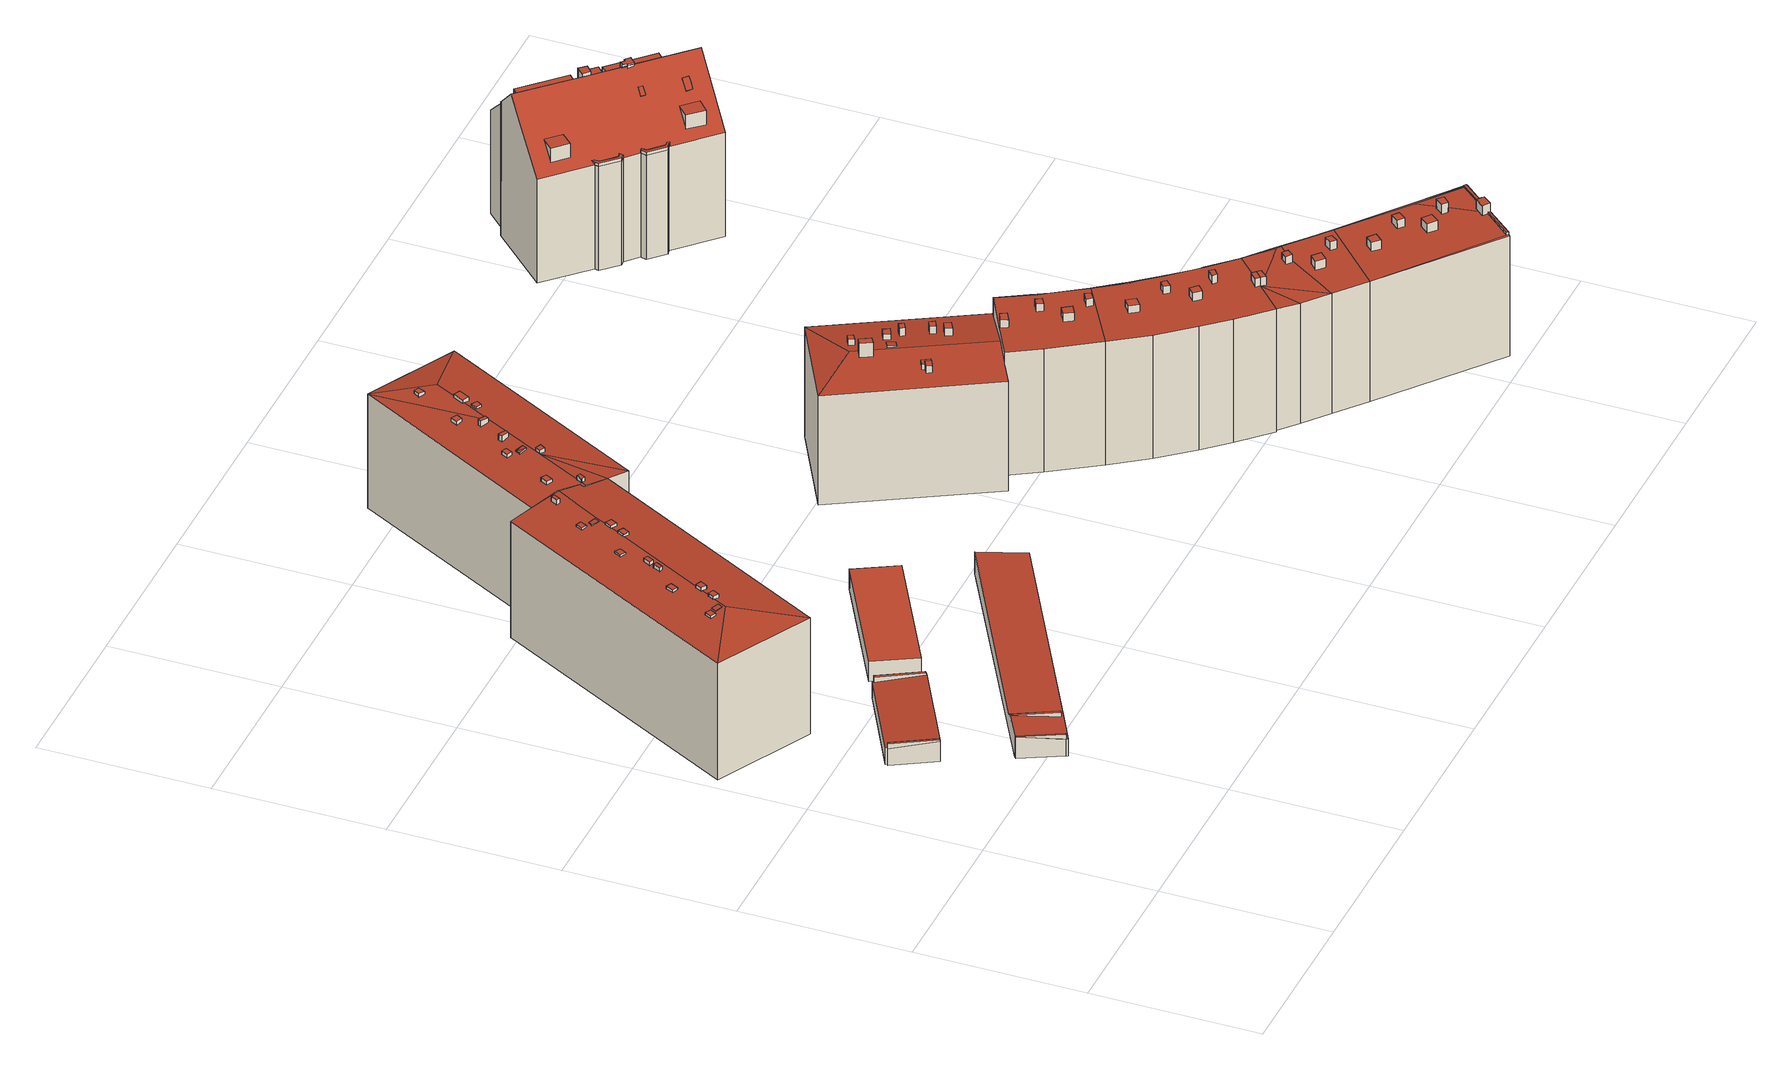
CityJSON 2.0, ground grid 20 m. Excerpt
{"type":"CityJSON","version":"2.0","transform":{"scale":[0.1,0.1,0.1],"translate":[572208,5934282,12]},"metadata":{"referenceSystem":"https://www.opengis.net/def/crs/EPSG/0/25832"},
"CityObjects":{
"building1":{"type":"Building","attributes":{"Grundfläche 2D":"72.836221","Grundhöhe NN":"15.197"},"children":["building1-1","building1-2"],"geometry":[{"type":"Solid","lod":"3","boundaries":[[[[0,1,2,3,4,5,6,7,8,9,10,11]],[[12,13,10,9]],[[13,14,11,10]],[[14,15,0,11]],[[15,16,1,0]],[[16,17,2,1]],[[17,18,3,2]],[[18,19,4,3]],[[19,20,5,4]],[[20,21,6,5]],[[21,22,7,6]],[[22,23,8,7]],[[23,12,9,8]],[[16,15,14,13,12,23,22,21,20,19,18,17]]]],"semantics":{"surfaces":[{"type":"RoofSurface"},{"type":"WallSurface"},{"type":"GroundSurface"}],"values":[[0,1,1,1,1,1,1,1,1,1,1,1,1,2]]}}]},
"building1-1":{"type":"BuildingInstallation","parents":["building1"],"geometry":[{"type":"MultiSurface","lod":"3","boundaries":[[[24,25,26,27,28]],[[29,26,25,24,10,11]],[[27,26,29,8]],[[28,27,8,9]],[[24,28,9,10]]],"semantics":{"surfaces":[{"type":"RoofSurface"},{"type":"WallSurface"}],"values":[0,1,1,1,1]}}]},
"building1-2":{"type":"BuildingInstallation","parents":["building1"],"geometry":[{"type":"MultiSurface","lod":"3","boundaries":[[[30,31,32,33,34]],[[3,4,32,31]],[[4,5,35,33,32]],[[34,33,35,36]],[[3,31,30,34,36,2]]],"semantics":{"surfaces":[{"type":"RoofSurface"},{"type":"WallSurface"}],"values":[0,1,1,1,1]}}]},
"building2":{"type":"Building","attributes":{"Grundfläche 2D":"198.222560","Grundhöhe NN":"15.172"},"children":["building2-1","building2-2"],"geometry":[{"type":"Solid","lod":"3","boundaries":[[[[37,38,39,40,41,42,43,44,45,46]],[[40,39,38,47,48]],[[41,40,48,49]],[[44,43,42,41,49,50]],[[45,44,50,51]],[[46,45,51,52]],[[38,37,53,47]],[[37,46,52,53]],[[51,50,49,48,47,53,52]]]],"semantics":{"surfaces":[{"type":"RoofSurface"},{"type":"WallSurface"},{"type":"GroundSurface"}],"values":[[0,1,1,1,1,1,1,1,2]]}}]},
"building2-1":{"type":"BuildingInstallation","parents":["building2"],"geometry":[{"type":"MultiSurface","lod":"3","boundaries":[[[54,42,43,55]],[[56,55,43]],[[54,55,56,57]],[[57,42,54]]],"semantics":{"surfaces":[{"type":"RoofSurface"},{"type":"WallSurface"}],"values":[0,1,1,1]}}]},
"building2-2":{"type":"BuildingInstallation","parents":["building2"],"geometry":[{"type":"MultiSurface","lod":"3","boundaries":[[[58,45,46,59]],[[59,46,37]],[[58,59,37,60]],[[58,60,45]]],"semantics":{"surfaces":[{"type":"RoofSurface"},{"type":"WallSurface"}],"values":[0,1,1,1]}}]},
"building3":{"type":"Building","attributes":{"Grundfläche 2D":"95.052604","Grundhöhe NN":"14.926"},"geometry":[{"type":"Solid","lod":"3","boundaries":[[[[61,62,63,64]],[[65,66,64,63]],[[66,67,61,64]],[[67,68,62,61]],[[68,65,63,62]],[[68,67,66,65]]]],"semantics":{"surfaces":[{"type":"RoofSurface"},{"type":"WallSurface"},{"type":"GroundSurface"}],"values":[[0,1,1,1,1,2]]}}]},
"building4":{"type":"Building","attributes":{"Grundfläche 2D":"778.833619","Grundhöhe NN":"13.660"},"children":["building4-1","building4-2","building4-3","building4-4","building4-5","building4-6","building4-7","building4-8","building4-9","building4-10","building4-11","building4-12","building4-13","building4-14","building4-15","building4-16","building4-17","building4-18","building4-19","building4-20","building4-21","building4-22","building4-23","building4-24"],"geometry":[{"type":"Solid","lod":"3","boundaries":[[[[69,70,71,72,73,74,75,76,77,78,79]],[[78,77,80,69,79]],[[81,69,80]],[[81,82,83,84,70,69]],[[71,83,82]],[[84,83,71,70]],[[85,86,87]],[[76,75,74,88,89,90,91,92,93,94,95,96,97,86,85,80]],[[97,96,95,94,93,92,91,90,89,88,98,87,86]],[[80,77,76]],[[81,80,99,100]],[[82,81,100,101]],[[71,82,101,102]],[[72,71,102,103]],[[85,87,104,105]],[[80,85,105,99]],[[103,106,98,88,74,73,72]],[[87,98,106,104]],[[101,100,99,105,104,106,103,102]]]],"semantics":{"surfaces":[{"type":"RoofSurface"},{"type":"WallSurface"},{"type":"GroundSurface"}],"values":[[0,0,0,0,0,0,0,0,0,1,1,1,1,1,1,1,1,1,2]]}}]},
"building4-1":{"type":"BuildingInstallation","parents":["building4"],"geometry":[{"type":"MultiSurface","lod":"3","boundaries":[[[107,108,109]],[[110,108,107]],[[110,107,111]],[[109,108,112,113]],[[109,113,114,111,107]],[[114,115,110,111]],[[115,112,108,110]]],"semantics":{"surfaces":[{"type":"RoofSurface"},{"type":"WallSurface"}],"values":[0,0,0,1,1,1,1]}}]},
"building4-2":{"type":"BuildingInstallation","parents":["building4"],"geometry":[{"type":"MultiSurface","lod":"3","boundaries":[[[116,117,118,119]],[[119,118,120,121]],[[116,119,121,122]],[[117,116,122,123]],[[118,117,123,120]]],"semantics":{"surfaces":[{"type":"RoofSurface"},{"type":"WallSurface"}],"values":[0,1,1,1,1]}}]},
"building4-3":{"type":"BuildingInstallation","parents":["building4"],"geometry":[{"type":"MultiSurface","lod":"3","boundaries":[[[124,125,126,127]],[[127,126,128,129]],[[124,127,129,130]],[[130,131,125,124]],[[131,128,126,125]]],"semantics":{"surfaces":[{"type":"RoofSurface"},{"type":"WallSurface"}],"values":[0,1,1,1,1]}}]},
"building4-4":{"type":"BuildingInstallation","parents":["building4"],"geometry":[{"type":"MultiSurface","lod":"3","boundaries":[[[132,133,134,135,136,137]],[[135,134,138,139]],[[139,84,140,137,136,135]],[[132,137,140,141]],[[134,133,132,141,142,138]]],"semantics":{"surfaces":[{"type":"RoofSurface"},{"type":"WallSurface"}],"values":[0,1,1,1,1]}}]},
"building4-5":{"type":"BuildingInstallation","parents":["building4"],"geometry":[{"type":"MultiSurface","lod":"3","boundaries":[[[143,144,145,146,147]],[[144,143,148,149]],[[145,144,149,150]],[[151,147,146,145,150,152]],[[143,147,151,148]]],"semantics":{"surfaces":[{"type":"RoofSurface"},{"type":"WallSurface"}],"values":[0,1,1,1,1]}}]},
"building4-6":{"type":"BuildingInstallation","parents":["building4"],"geometry":[{"type":"MultiSurface","lod":"3","boundaries":[[[153,154,155,156]],[[156,155,157,158]],[[153,156,158,159]],[[154,153,159,160]],[[155,154,160,157]]],"semantics":{"surfaces":[{"type":"RoofSurface"},{"type":"WallSurface"}],"values":[0,1,1,1,1]}}]},
"building4-7":{"type":"BuildingInstallation","parents":["building4"],"geometry":[{"type":"MultiSurface","lod":"3","boundaries":[[[161,162,163,164]],[[164,163,165,166]],[[161,164,166,167]],[[162,161,167,168]],[[163,162,168,165]]],"semantics":{"surfaces":[{"type":"RoofSurface"},{"type":"WallSurface"}],"values":[0,1,1,1,1]}}]},
"building4-8":{"type":"BuildingInstallation","parents":["building4"],"geometry":[{"type":"MultiSurface","lod":"3","boundaries":[[[169,170,171,172]],[[173,174,169,172]],[[174,175,170,169]],[[176,171,170,175]],[[176,173,172,171]]],"semantics":{"surfaces":[{"type":"RoofSurface"},{"type":"WallSurface"}],"values":[0,1,1,1,1]}}]},
"building4-9":{"type":"BuildingInstallation","parents":["building4"],"geometry":[{"type":"MultiSurface","lod":"3","boundaries":[[[177,178,179,180]],[[181,182,180,179]],[[182,183,177,180]],[[178,177,183,184]],[[179,178,184,181]]],"semantics":{"surfaces":[{"type":"RoofSurface"},{"type":"WallSurface"}],"values":[0,1,1,1,1]}}]},
"building4-10":{"type":"BuildingInstallation","parents":["building4"],"geometry":[{"type":"MultiSurface","lod":"3","boundaries":[[[185,186,187,188]],[[188,187,189,190]],[[185,188,190,191]],[[191,192,186,185]],[[192,189,187,186]]],"semantics":{"surfaces":[{"type":"RoofSurface"},{"type":"WallSurface"}],"values":[0,1,1,1,1]}}]},
"building4-11":{"type":"BuildingInstallation","parents":["building4"],"geometry":[{"type":"MultiSurface","lod":"3","boundaries":[[[193,194,195,196,197,198,199]],[[194,193,200,201]],[[201,79,195,194]],[[79,202,196,195]],[[202,203,204,198,197,196]],[[198,204,78,199]],[[193,199,78,200]]],"semantics":{"surfaces":[{"type":"RoofSurface"},{"type":"WallSurface"}],"values":[0,1,1,1,1,1,1]}}]},
"building4-12":{"type":"BuildingInstallation","parents":["building4"],"geometry":[{"type":"MultiSurface","lod":"3","boundaries":[[[205,206,207,208]],[[208,207,209,210]],[[205,208,210,211]],[[211,212,206,205]],[[212,209,207,206]]],"semantics":{"surfaces":[{"type":"RoofSurface"},{"type":"WallSurface"}],"values":[0,1,1,1,1]}}]},
"building4-13":{"type":"BuildingInstallation","parents":["building4"],"geometry":[{"type":"MultiSurface","lod":"3","boundaries":[[[213,214,215,216]],[[216,215,217,218]],[[213,216,218,219]],[[214,213,219,220]],[[215,214,220,217]]],"semantics":{"surfaces":[{"type":"RoofSurface"},{"type":"WallSurface"}],"values":[0,1,1,1,1]}}]},
"building4-14":{"type":"BuildingInstallation","parents":["building4"],"geometry":[{"type":"MultiSurface","lod":"3","boundaries":[[[221,222,223,224]],[[224,223,225,226]],[[221,224,226,227]],[[222,221,227,228]],[[223,222,228,225]]],"semantics":{"surfaces":[{"type":"RoofSurface"},{"type":"WallSurface"}],"values":[0,1,1,1,1]}}]},
"building4-15":{"type":"BuildingInstallation","parents":["building4"],"geometry":[{"type":"MultiSurface","lod":"3","boundaries":[[[229,230,231,232,233,234]],[[230,229,235,236]],[[236,91,237,232,231,230]],[[233,232,237,238]],[[238,90,235,229,234,233]]],"semantics":{"surfaces":[{"type":"RoofSurface"},{"type":"WallSurface"}],"values":[0,1,1,1,1]}}]},
"building4-16":{"type":"BuildingInstallation","parents":["building4"],"geometry":[{"type":"MultiSurface","lod":"3","boundaries":[[[239,240,241,242,243,244]],[[242,241,245,246]],[[246,96,247,244,243,242]],[[239,244,247,248]],[[248,97,245,241,240,239]]],"semantics":{"surfaces":[{"type":"RoofSurface"},{"type":"WallSurface"}],"values":[0,1,1,1,1]}}]},
"building4-17":{"type":"BuildingInstallation","parents":["building4"],"geometry":[{"type":"MultiSurface","lod":"3","boundaries":[[[249,250,251,252,253]],[[251,250,254,255]],[[252,251,255,256]],[[257,249,253,252,256,258]],[[250,249,257,254]]],"semantics":{"surfaces":[{"type":"RoofSurface"},{"type":"WallSurface"}],"values":[0,1,1,1,1]}}]},
"building4-18":{"type":"BuildingInstallation","parents":["building4"],"geometry":[{"type":"MultiSurface","lod":"3","boundaries":[[[259,260,261,262]],[[262,261,263,264]],[[259,262,264,265]],[[260,259,265,266]],[[261,260,266,263]]],"semantics":{"surfaces":[{"type":"RoofSurface"},{"type":"WallSurface"}],"values":[0,1,1,1,1]}}]},
"building4-19":{"type":"BuildingInstallation","parents":["building4"],"geometry":[{"type":"MultiSurface","lod":"3","boundaries":[[[267,268,269,270]],[[268,267,271,272]],[[269,268,272,273]],[[270,269,273,274]],[[274,271,267,270]]],"semantics":{"surfaces":[{"type":"RoofSurface"},{"type":"WallSurface"}],"values":[0,1,1,1,1]}}]},
"building4-20":{"type":"BuildingInstallation","parents":["building4"],"geometry":[{"type":"MultiSurface","lod":"3","boundaries":[[[275,276,277,278,279,280]],[[281,278,277,276,282,92]],[[279,278,281,283]],[[283,93,284,275,280,279]],[[284,282,276,275]]],"semantics":{"surfaces":[{"type":"RoofSurface"},{"type":"WallSurface"}],"values":[0,1,1,1,1]}}]},
"building4-21":{"type":"BuildingInstallation","parents":["building4"],"geometry":[{"type":"MultiSurface","lod":"3","boundaries":[[[285,286,287,288]],[[286,285,289,290]],[[287,286,290,291]],[[288,287,291,292]],[[285,288,292,289]]],"semantics":{"surfaces":[{"type":"RoofSurface"},{"type":"WallSurface"}],"values":[0,1,1,1,1]}}]},
"building4-22":{"type":"BuildingInstallation","parents":["building4"],"geometry":[{"type":"MultiSurface","lod":"3","boundaries":[[[293,294,295,296]],[[293,297,298]],[[295,294,298,299]],[[293,298,294]],[[296,295,299,300]],[[293,296,300,297]]],"semantics":{"surfaces":[{"type":"RoofSurface"},{"type":"WallSurface"}],"values":[0,1,1,1,1,1]}}]},
"building4-23":{"type":"BuildingInstallation","parents":["building4"],"geometry":[{"type":"MultiSurface","lod":"3","boundaries":[[[301,302,303,304]],[[304,303,305,306]],[[301,304,306,307]],[[302,301,307,308]],[[303,302,308,305]]],"semantics":{"surfaces":[{"type":"RoofSurface"},{"type":"WallSurface"}],"values":[0,1,1,1,1]}}]},
"building4-24":{"type":"BuildingInstallation","parents":["building4"],"geometry":[{"type":"MultiSurface","lod":"3","boundaries":[[[309,310,311,312,313,314]],[[315,316,312,311]],[[316,94,317,314,313,312]],[[309,314,317,318]],[[318,95,315,311,310,309]]],"semantics":{"surfaces":[{"type":"RoofSurface"},{"type":"WallSurface"}],"values":[0,1,1,1,1]}}]},
"building5":{"type":"Building","attributes":{"Grundfläche 2D":"252.684849","Grundhöhe NN":"14.260"},"children":["building5-1","building5-2","building5-3","building5-4","building5-5","building5-6","building5-7","building5-8","building5-9"],"geometry":[{"type":"Solid","lod":"3","boundaries":[[[[319,320,321,322]],[[323,321,320]],[[321,323,324,325,322]],[[326,327,320,319]],[[327,328,323,320]],[[328,329,324,323]],[[329,330,325,324]],[[325,330,331,326,319,322]],[[327,326,331,330,329,328]]]],"semantics":{"surfaces":[{"type":"RoofSurface"},{"type":"WallSurface"},{"type":"GroundSurface"}],"values":[[0,0,0,1,1,1,1,1,2]]}}]},
"building5-1":{"type":"BuildingInstallation","parents":["building5"],"geometry":[{"type":"MultiSurface","lod":"3","boundaries":[[[332,333,334,335]],[[336,337,333,332,338]],[[337,339,334,333]],[[335,334,339,340,341,342]],[[342,338,332,335]]],"semantics":{"surfaces":[{"type":"RoofSurface"},{"type":"WallSurface"}],"values":[0,1,1,1,1]}}]},
"building5-2":{"type":"BuildingInstallation","parents":["building5"],"geometry":[{"type":"MultiSurface","lod":"3","boundaries":[[[343,344,345,346]],[[346,345,347,348]],[[343,346,348,349]],[[344,343,349,350]],[[345,344,350,347]]],"semantics":{"surfaces":[{"type":"RoofSurface"},{"type":"WallSurface"}],"values":[0,1,1,1,1]}}]},
"building5-3":{"type":"BuildingInstallation","parents":["building5"],"geometry":[{"type":"MultiSurface","lod":"3","boundaries":[[[351,352,353,354]],[[354,353,355,356]],[[351,354,356,357]],[[352,351,357,358]],[[353,352,358,355]]],"semantics":{"surfaces":[{"type":"RoofSurface"},{"type":"WallSurface"}],"values":[0,1,1,1,1]}}]},
"building5-4":{"type":"BuildingInstallation","parents":["building5"],"geometry":[{"type":"MultiSurface","lod":"3","boundaries":[[[359,360,361,362]],[[362,361,363,364]],[[359,362,364,365]],[[360,359,365,366]],[[361,360,366,363]]],"semantics":{"surfaces":[{"type":"RoofSurface"},{"type":"WallSurface"}],"values":[0,1,1,1,1]}}]},
"building5-5":{"type":"BuildingInstallation","parents":["building5"],"geometry":[{"type":"MultiSurface","lod":"3","boundaries":[[[340,339,337,367,368,369]],[[336,370,367,337]],[[370,371,368,367]],[[371,372,369,368]],[[372,341,340,369]]],"semantics":{"surfaces":[{"type":"RoofSurface"},{"type":"WallSurface"}],"values":[0,1,1,1,1]}}]},
"building5-6":{"type":"BuildingInstallation","parents":["building5"],"geometry":[{"type":"MultiSurface","lod":"3","boundaries":[[[373,374,375,376]],[[377,378,376,375]],[[373,376,378,379]],[[379,380,374,373]],[[375,374,380,377]]],"semantics":{"surfaces":[{"type":"RoofSurface"},{"type":"WallSurface"}],"values":[0,1,1,1,1]}}]},
"building5-7":{"type":"BuildingInstallation","parents":["building5"],"geometry":[{"type":"MultiSurface","lod":"3","boundaries":[[[381,382,383,384]],[[385,386,384,383]],[[386,387,381,384]],[[382,381,387,388]],[[383,382,388,385]]],"semantics":{"surfaces":[{"type":"RoofSurface"},{"type":"WallSurface"}],"values":[0,1,1,1,1]}}]},
"building5-8":{"type":"BuildingInstallation","parents":["building5"],"geometry":[{"type":"MultiSurface","lod":"3","boundaries":[[[389,390,391,392]],[[392,391,393,394]],[[389,392,394,395]],[[390,389,395,396]],[[391,390,396,393]]],"semantics":{"surfaces":[{"type":"RoofSurface"},{"type":"WallSurface"}],"values":[0,1,1,1,1]}}]},
"building5-9":{"type":"BuildingInstallation","parents":["building5"],"geometry":[{"type":"MultiSurface","lod":"3","boundaries":[[[397,398,399,400]],[[400,399,401,402]],[[397,400,402,403]],[[398,397,403,404]],[[399,398,404,401]]],"semantics":{"surfaces":[{"type":"RoofSurface"},{"type":"WallSurface"}],"values":[0,1,1,1,1]}}]},
"building6":{"type":"Building","attributes":{"Grundfläche 2D":"273.685310","Grundhöhe NN":"14.483"},"children":["building6-1","building6-2","building6-3","building6-4","building6-5","building6-6","building6-7","building6-8","building6-9"],"geometry":[{"type":"Solid","lod":"3","boundaries":[[[[405,406,407]],[[405,408,409,406]],[[410,411,408]],[[408,411,412,409]],[[413,414,415,410]],[[415,411,410]],[[416,417,414]],[[417,418,414]],[[418,415,414]],[[419,417,416]],[[420,417,419]],[[418,417,420,421,422,423,424,425,426,427,406,409,412,411,415]],[[428,420,419]],[[429,430,428]],[[428,430,420]],[[431,432,433,434,429]],[[434,435,429]],[[435,430,429]],[[436,437,421,420,430,435,434,433,438,439]],[[408,405,407,440,441]],[[410,408,441,442]],[[413,410,442,443]],[[416,414,413,443,444]],[[419,416,444,445]],[[422,421,446,447]],[[423,422,447,448]],[[424,423,448,449]],[[425,424,449,450]],[[407,406,427,426,425,450,440]],[[428,419,445,451]],[[431,429,428,451,452]],[[432,431,452,453]],[[454,436,439,438,433,432,453,455]],[[456,437,436,454]],[[421,437,456,446]],[[445,444,443,442,441,440,450,449,448,447,446,456,454,455,453,452,451]]]],"semantics":{"surfaces":[{"type":"RoofSurface"},{"type":"WallSurface"},{"type":"GroundSurface"}],"values":[[0,0,0,0,0,0,0,0,0,0,0,0,0,0,0,0,0,0,0,1,1,1,1,1,1,1,1,1,1,1,1,1,1,1,1,2]]}}]},
"building6-1":{"type":"BuildingInstallation","parents":["building6"],"geometry":[{"type":"MultiSurface","lod":"3","boundaries":[[[457,458,459,460]],[[460,459,461,462]],[[457,460,462,463]],[[458,457,463,464]],[[459,458,464,461]]],"semantics":{"surfaces":[{"type":"RoofSurface"},{"type":"WallSurface"}],"values":[0,1,1,1,1]}}]},
"building6-2":{"type":"BuildingInstallation","parents":["building6"],"geometry":[{"type":"MultiSurface","lod":"3","boundaries":[[[465,466,467,468,469]],[[470,471,466,465]],[[471,472,467,466]],[[473,468,467,472]],[[473,474,470,465,469,468]]],"semantics":{"surfaces":[{"type":"RoofSurface"},{"type":"WallSurface"}],"values":[0,1,1,1,1]}}]},
"building6-3":{"type":"BuildingInstallation","parents":["building6"],"geometry":[{"type":"MultiSurface","lod":"3","boundaries":[[[475,476,477,478]],[[476,475,426,427]],[[427,479,477,476]],[[480,478,477,479]],[[480,426,475,478]]],"semantics":{"surfaces":[{"type":"RoofSurface"},{"type":"WallSurface"}],"values":[0,1,1,1,1]}}]},
"building6-4":{"type":"BuildingInstallation","parents":["building6"],"geometry":[{"type":"MultiSurface","lod":"3","boundaries":[[[481,482,483,484]],[[485,486,482,481]],[[487,483,482,486]],[[487,488,484,483]],[[481,484,488,485]]],"semantics":{"surfaces":[{"type":"RoofSurface"},{"type":"WallSurface"}],"values":[0,1,1,1,1]}}]},
"building6-5":{"type":"BuildingInstallation","parents":["building6"],"geometry":[{"type":"MultiSurface","lod":"3","boundaries":[[[489,490,491,492]],[[492,491,493,494]],[[489,492,494,495]],[[490,489,495,496]],[[491,490,496,493]]],"semantics":{"surfaces":[{"type":"RoofSurface"},{"type":"WallSurface"}],"values":[0,1,1,1,1]}}]},
"building6-6":{"type":"BuildingInstallation","parents":["building6"],"geometry":[{"type":"MultiSurface","lod":"3","boundaries":[[[497,498,499,500]],[[501,502,500,499]],[[500,502,503,497]],[[503,504,498,497]],[[499,498,504,501]]],"semantics":{"surfaces":[{"type":"RoofSurface"},{"type":"WallSurface"}],"values":[0,1,1,1,1]}}]},
"building6-7":{"type":"BuildingInstallation","parents":["building6"],"geometry":[{"type":"MultiSurface","lod":"3","boundaries":[[[505,506,507,508]],[[508,507,509,510]],[[505,508,510,511]],[[506,505,511,512]],[[507,506,512,509]]],"semantics":{"surfaces":[{"type":"RoofSurface"},{"type":"WallSurface"}],"values":[0,1,1,1,1]}}]},
"building6-8":{"type":"BuildingInstallation","parents":["building6"],"geometry":[{"type":"MultiSurface","lod":"3","boundaries":[[[513,514,515,516]],[[517,518,516,515]],[[513,516,518,519]],[[519,520,514,513]],[[515,514,520,517]]],"semantics":{"surfaces":[{"type":"RoofSurface"},{"type":"WallSurface"}],"values":[0,1,1,1,1]}}]},
"building6-9":{"type":"BuildingInstallation","parents":["building6"],"geometry":[{"type":"MultiSurface","lod":"3","boundaries":[[[521,522,523,524]],[[522,521,525,526]],[[526,527,523,522]],[[528,524,523,527]],[[528,525,521,524]]],"semantics":{"surfaces":[{"type":"RoofSurface"},{"type":"WallSurface"}],"values":[0,1,1,1,1]}}]},
"building7":{"type":"Building","attributes":{"Grundfläche 2D":"265.960060","Grundhöhe NN":"14.703"},"children":["building7-1","building7-2","building7-3","building7-4","building7-5","building7-6","building7-7","building7-8","building7-9","building7-10","building7-11"],"geometry":[{"type":"Solid","lod":"3","boundaries":[[[[529,530,531]],[[532,533,534,535,530,529,536,537]],[[538,534,533,532,537,536,539,540]],[[541,542,534,538,540]],[[543,544,541]],[[544,545,534,542,541]],[[535,534,545]],[[546,535,545]],[[535,546,547,548,549]],[[547,407,406,550,548]],[[406,427,426,551,550]],[[425,552,426]],[[552,553,426]],[[548,550,551,426,553,554,555]],[[530,535,549,548,555,554,553]],[[556,557,543,541,540,539,536,529,531,558,559]],[[545,544,543,557,560]],[[531,530,561,558]],[[546,545,560,562]],[[547,546,562,563]],[[407,547,563,564]],[[425,426,427,406,407,564,565]],[[552,425,565,566]],[[553,552,566,567]],[[530,553,567,561]],[[560,557,556,559,558,561,567,566,565,564,563,562]]]],"semantics":{"surfaces":[{"type":"RoofSurface"},{"type":"WallSurface"},{"type":"GroundSurface"}],"values":[[0,0,0,0,0,0,0,0,0,0,0,0,0,0,0,1,1,1,1,1,1,1,1,1,1,2]]}}]},
"building7-1":{"type":"BuildingInstallation","parents":["building7"],"geometry":[{"type":"MultiSurface","lod":"3","boundaries":[[[568,569,570,571]],[[571,570,572,573]],[[568,571,573,574]],[[569,568,574,575]],[[570,569,575,572]]],"semantics":{"surfaces":[{"type":"RoofSurface"},{"type":"WallSurface"}],"values":[0,1,1,1,1]}}]},
"building7-2":{"type":"BuildingInstallation","parents":["building7"],"geometry":[{"type":"MultiSurface","lod":"3","boundaries":[[[576,577,578,579,580]],[[581,579,578]],[[539,540,541,578,577,576]],[[541,542,581,578]],[[542,538,579,581]],[[538,582,583,580,579]]],"semantics":{"surfaces":[{"type":"RoofSurface"},{"type":"WallSurface"}],"values":[0,0,1,1,1,1]}}]},
"building7-3":{"type":"BuildingInstallation","parents":["building7"],"geometry":[{"type":"MultiSurface","lod":"3","boundaries":[[[584,585,586,587]],[[585,584,588,589]],[[589,590,586,585]],[[590,591,587,586]],[[592,588,584,587,591]]],"semantics":{"surfaces":[{"type":"RoofSurface"},{"type":"WallSurface"}],"values":[0,1,1,1,1]}}]},
"building7-4":{"type":"BuildingInstallation","parents":["building7"],"geometry":[{"type":"MultiSurface","lod":"3","boundaries":[[[593,594,595,596,597]],[[576,580,583,598,595,594,593]],[[599,596,595,598,537]],[[596,599,600,601,602,597]],[[536,539,576,593,597,602]]],"semantics":{"surfaces":[{"type":"RoofSurface"},{"type":"WallSurface"}],"values":[0,1,1,1,1]}}]},
"building7-5":{"type":"BuildingInstallation","parents":["building7"],"geometry":[{"type":"MultiSurface","lod":"3","boundaries":[[[603,604,605,606,607]],[[532,608,605,604,609]],[[610,606,605,608,533]],[[607,606,610,611]],[[611,612,609,604,603,607]]],"semantics":{"surfaces":[{"type":"RoofSurface"},{"type":"WallSurface"}],"values":[0,1,1,1,1]}}]},
"building7-6":{"type":"BuildingInstallation","parents":["building7"],"geometry":[{"type":"MultiSurface","lod":"3","boundaries":[[[613,614,615,616]],[[616,615,617,618]],[[613,616,618,619]],[[614,613,619,620]],[[615,614,620,617]]],"semantics":{"surfaces":[{"type":"RoofSurface"},{"type":"WallSurface"}],"values":[0,1,1,1,1]}}]},
"building7-7":{"type":"BuildingInstallation","parents":["building7"],"geometry":[{"type":"MultiSurface","lod":"3","boundaries":[[[621,622,602,601]],[[623,529,622,621]],[[602,622,529,536]],[[623,621,601,600]]],"semantics":{"surfaces":[{"type":"RoofSurface"},{"type":"WallSurface"}],"values":[0,1,1,1]}}]},
"building7-8":{"type":"BuildingInstallation","parents":["building7"],"geometry":[{"type":"MultiSurface","lod":"3","boundaries":[[[624,625,626,627]],[[627,626,628,629]],[[624,627,629,630]],[[625,624,630,631]],[[626,625,631,628]]],"semantics":{"surfaces":[{"type":"RoofSurface"},{"type":"WallSurface"}],"values":[0,1,1,1,1]}}]},
"building7-9":{"type":"BuildingInstallation","parents":["building7"],"geometry":[{"type":"MultiSurface","lod":"3","boundaries":[[[632,633,634,635]],[[636,633,632,637]],[[636,638,634,633]],[[635,634,638,639]],[[639,637,632,635]]],"semantics":{"surfaces":[{"type":"RoofSurface"},{"type":"WallSurface"}],"values":[0,1,1,1,1]}}]},
"building7-10":{"type":"BuildingInstallation","parents":["building7"],"geometry":[{"type":"MultiSurface","lod":"3","boundaries":[[[640,641,642,643,644]],[[645,646,641,640]],[[646,554,555,643,642,641]],[[555,647,644,643]],[[647,645,640,644]]],"semantics":{"surfaces":[{"type":"RoofSurface"},{"type":"WallSurface"}],"values":[0,1,1,1,1]}}]},
"building7-11":{"type":"BuildingInstallation","parents":["building7"],"geometry":[{"type":"MultiSurface","lod":"3","boundaries":[[[476,475,648,649]],[[475,476,427,426]],[[426,650,648,475]],[[551,651,649,648,650]],[[651,427,476,649]]],"semantics":{"surfaces":[{"type":"RoofSurface"},{"type":"WallSurface"}],"values":[0,1,1,1,1]}}]},
"building8":{"type":"Building","attributes":{"Grundfläche 2D":"297.311385","Grundhöhe NN":"12.835"},"children":["building8-1","building8-2","building8-3","building8-4","building8-5","building8-6","building8-7","building8-8","building8-9","building8-10","building8-11"],"geometry":[{"type":"Solid","lod":"3","boundaries":[[[[652,653,654,655,656]],[[657,658,659,660,661]],[[655,654,662,663,664,665]],[[666,667,656,655,665,668,669,670,671,672,663,662],[673,657,661,660,674]],[[675,676,677,678,679,680,681,682]],[[683,684,680,679,685,686,676,675,687,688,689,690,691,692,693,694,671,670,669,668,665,695]],[[691,696,697,688,687,698,699,692]],[[700,695,664]],[[695,665,664]],[[701,702,703,690,689]],[[704,686,685,705]],[[688,697,702,701,689]],[[697,696,703,702]],[[690,703,696,691]],[[679,678,705,685]],[[678,677,704,705]],[[677,676,686,704]],[[652,656,667]],[[667,666,653,652]],[[653,666,662,654]],[[673,658,657]],[[673,674,659,658]],[[660,659,674]],[[664,663,706,707]],[[700,664,707,708]],[[684,683,695,700,708,709]],[[680,684,709,710]],[[681,680,710,711]],[[682,681,711,712]],[[687,675,713,714]],[[675,682,712,713]],[[698,687,714,715]],[[699,698,715,716]],[[692,699,716,717]],[[718,694,693,692,717,719]],[[720,672,671,694,718,721]],[[663,672,720,706]],[[716,715,714,713,712,711,710,709,708,707,706,720,721,718,719,717]]]],"semantics":{"surfaces":[{"type":"RoofSurface"},{"type":"WallSurface"},{"type":"GroundSurface"}],"values":[[0,0,0,0,0,0,0,0,0,0,0,1,1,1,1,1,1,1,1,1,1,1,1,1,1,1,1,1,1,1,1,1,1,1,1,1,1,2]]}}]},
"building8-1":{"type":"BuildingInstallation","parents":["building8"],"geometry":[{"type":"MultiSurface","lod":"3","boundaries":[[[722,723,724,725,726,727]],[[728,725,724,723,729,730]],[[726,725,728,731]],[[726,731,727]]],"semantics":{"surfaces":[{"type":"RoofSurface"},{"type":"WallSurface"}],"values":[0,1,1,1]}}]},
"building8-2":{"type":"BuildingInstallation","parents":["building8"],"geometry":[{"type":"MultiSurface","lod":"3","boundaries":[[[732,733,734,735,736,737,738,739]],[[740,741,734,733,732,739,742,743]],[[744,742,739,738,737,736,745,746]],[[735,734,741,747]],[[736,735,747,745]]],"semantics":{"surfaces":[{"type":"RoofSurface"},{"type":"WallSurface"}],"values":[0,1,1,1,1]}}]},
"building8-3":{"type":"BuildingInstallation","parents":["building8"],"geometry":[{"type":"MultiSurface","lod":"3","boundaries":[[[748,749,750,751]],[[751,750,752,753]],[[748,751,753,754]],[[749,748,754,755]],[[750,749,755,752]]],"semantics":{"surfaces":[{"type":"RoofSurface"},{"type":"WallSurface"}],"values":[0,1,1,1,1]}}]},
"building8-4":{"type":"BuildingInstallation","parents":["building8"],"geometry":[{"type":"MultiSurface","lod":"3","boundaries":[[[756,757,758,759]],[[760,761,757,756]],[[761,665,758,757]],[[665,668,759,758]],[[760,756,759,668]]],"semantics":{"surfaces":[{"type":"RoofSurface"},{"type":"WallSurface"}],"values":[0,1,1,1,1]}}]},
"building8-5":{"type":"BuildingInstallation","parents":["building8"],"geometry":[{"type":"MultiSurface","lod":"3","boundaries":[[[762,763,764,765,766]],[[764,767,768,765]],[[763,762,769]],[[769,767,764,763]]],"semantics":{"surfaces":[{"type":"RoofSurface"},{"type":"WallSurface"}],"values":[0,1,1,1]}}]},
"building8-6":{"type":"BuildingInstallation","parents":["building8"],"geometry":[{"type":"MultiSurface","lod":"3","boundaries":[[[770,771,772,773]],[[771,774,772]],[[773,775,770]],[[771,770,775,774]]],"semantics":{"surfaces":[{"type":"RoofSurface"},{"type":"WallSurface"}],"values":[0,1,1,1]}}]},
"building8-7":{"type":"BuildingInstallation","parents":["building8"],"geometry":[{"type":"MultiSurface","lod":"3","boundaries":[[[776,777,778,779,780,781,782,783,784,785,786]],[[779,778,690,691,696,703]],[[780,779,703,696,697,702]],[[702,697,688,689,787,782,781,780]],[[787,687,783,782]],[[687,698,784,783]],[[698,699,785,784]],[[699,692,786,785]],[[776,786,692,693]],[[776,693,777]]],"semantics":{"surfaces":[{"type":"RoofSurface"},{"type":"WallSurface"}],"values":[0,1,1,1,1,1,1,1,1,1]}}]},
"building8-8":{"type":"BuildingInstallation","parents":["building8"],"geometry":[{"type":"MultiSurface","lod":"3","boundaries":[[[788,789,790,791]],[[789,788,792,793]],[[791,790,794,795]],[[788,791,795,792]],[[790,789,793,794]]],"semantics":{"surfaces":[{"type":"RoofSurface"},{"type":"WallSurface"}],"values":[0,1,1,1,1]}}]},
"building8-9":{"type":"BuildingInstallation","parents":["building8"],"geometry":[{"type":"MultiSurface","lod":"3","boundaries":[[[796,797,798,799,800,801,802,803,804]],[[675,805,796,804]],[[797,796,805,686,676,677,704]],[[798,797,704,677,678,705]],[[799,798,705,678,679,685]],[[801,800,680]],[[680,681,802,801]],[[681,682,803,802]],[[682,675,804,803]]],"semantics":{"surfaces":[{"type":"RoofSurface"},{"type":"WallSurface"}],"values":[0,1,1,1,1,1,1,1,1]}}]},
"building8-10":{"type":"BuildingInstallation","parents":["building8"],"geometry":[{"type":"MultiSurface","lod":"3","boundaries":[[[806,807,808,809]],[[809,808,810,811]],[[806,809,811,812]],[[807,806,812,813]],[[808,807,813,810]]],"semantics":{"surfaces":[{"type":"RoofSurface"},{"type":"WallSurface"}],"values":[0,1,1,1,1]}}]},
"building8-11":{"type":"BuildingInstallation","parents":["building8"],"geometry":[{"type":"MultiSurface","lod":"3","boundaries":[[[814,815,816,817,818,819,820,821,822]],[[823,824,814,822]],[[824,825,815,814]],[[825,826,816,815]],[[818,817,816,826,669,827]],[[827,828,819,818]],[[828,829,820,819]],[[829,830,821,820]],[[822,821,830,670,823]]],"semantics":{"surfaces":[{"type":"RoofSurface"},{"type":"WallSurface"}],"values":[0,1,1,1,1,1,1,1,1]}}]}
},
"vertices":[
[104,290,58],[212,349,58],[211,350,58],[212,351,58],[186,399,53],[185,399,53],[184,400,53],[77,342,53],[78,340,53],[76,339,53],[103,290,58],[104,291,58],[76,339,32],[103,290,32],[104,291,32],[104,290,32],[212,349,32],[211,350,32],[212,351,32],[186,399,32],[185,399,32],[184,400,32],[77,342,32],[78,340,32],
[103,290,60],[104,291,60],[105,292,60],[78,340,60],[76,339,60],[105,292,58],
[211,350,61],[212,351,61],[186,399,60],[183,398,60],[210,349,61],[183,398,53],[210,349,58],
[162,170,54],[163,168,54],[200,188,54],[463,333,54],[435,384,60],[174,240,60],[172,238,60],[140,220,60],[140,219,60],[138,218,60],[163,168,32],[463,333,32],[435,384,32],[140,220,32],[140,219,32],[138,218,32],[162,170,32],
[200,192,60],[198,190,60],[198,190,54],[200,192,54],
[164,171,60],[162,170,60],[164,171,54],
[390,449,55],[363,498,55],[214,416,55],[241,367,55],[214,416,29],[241,367,29],[390,449,29],[363,498,29],
[282,819,173],[319,890,173],[326,1033,165],[195,786,164],[221,773,169],[246,759,173],[244,754,173],[244,753,173],[247,752,173],[250,758,173],[254,765,173],[274,738,168],[299,724,165],[433,977,165],[359,967,173],[339,928,173],[118,444,168],[91,530,178],[4,504,168],[221,773,178],[190,717,178],[183,703,178],[179,695,178],[174,685,178],[169,677,178],[113,571,178],[109,564,178],[103,553,178],[99,546,178],[163,804,168],[274,738,17],[299,724,17],[433,977,17],[326,1033,17],[195,786,17],[4,504,17],[118,444,17],[163,804,17],
[278,844,173],[287,840,175],[279,845,173],[284,835,175],[276,839,173],[287,840,173],[279,845,171],[276,839,171],[284,835,173],
[310,919,174],[314,926,174],[307,930,174],[303,922,174],[307,930,169],[303,922,169],[310,919,170],[314,926,170],
[248,798,174],[241,801,174],[237,793,174],[243,789,174],[237,793,169],[243,789,170],[248,798,170],[241,801,169],
[352,938,177],[346,941,177],[344,942,177],[337,929,177],[339,928,177],[345,925,177],[344,942,173],[337,929,173],[345,925,172],[352,938,172],[346,941,173],
[290,865,179],[298,861,179],[301,865,179],[294,869,179],[292,870,179],[290,865,171],[298,861,173],[301,865,173],[292,870,171],[294,869,172],
[289,816,177],[293,822,177],[286,825,177],[283,819,177],[286,825,173],[283,819,173],[289,816,172],[293,822,172],
[307,896,179],[315,891,179],[317,895,179],[309,900,179],[317,895,173],[309,900,171],[307,896,171],[315,891,173],
[271,858,174],[267,850,174],[273,847,174],[277,855,174],[277,855,170],[271,858,169],[267,850,169],[273,847,170],
[344,915,175],[337,919,175],[333,912,175],[340,909,175],[333,912,173],[340,909,172],[344,915,172],[337,919,173],
[341,974,174],[345,982,174],[339,985,174],[335,978,174],[339,985,169],[335,978,169],[341,974,171],[345,982,171],
[254,756,178],[258,763,178],[254,765,178],[253,765,178],[253,764,178],[249,758,178],[250,758,178],[254,756,173],[258,763,173],[253,765,173],[253,764,173],[249,758,173],
[142,677,177],[138,669,177],[144,665,177],[148,673,177],[144,665,175],[148,673,175],[142,677,174],[138,669,174],
[168,725,177],[174,722,177],[178,730,177],[172,733,177],[178,730,175],[172,733,174],[168,725,174],[174,722,175],
[102,602,178],[98,593,178],[104,590,178],[108,599,178],[104,590,175],[108,599,175],[102,602,174],[98,593,174],
[182,704,181],[178,696,181],[179,695,181],[185,692,181],[189,700,181],[183,703,181],[182,704,177],[178,696,177],[185,692,177],[189,700,177],
[98,547,182],[99,546,182],[104,543,182],[108,551,182],[103,553,182],[102,554,182],[104,543,177],[108,551,177],[102,554,177],[98,547,177],
[177,717,177],[185,712,178],[188,718,178],[180,722,177],[179,720,177],[185,712,177],[188,718,177],[180,722,176],[177,717,176],[179,720,176],
[141,639,181],[137,642,181],[132,633,181],[137,631,181],[132,633,176],[137,631,177],[141,639,177],[137,642,176],
[79,542,178],[73,546,178],[69,538,178],[75,535,178],[79,542,175],[73,546,174],[69,538,174],[75,535,175],
[175,674,181],[179,682,181],[174,685,181],[173,686,181],[169,678,181],[169,677,181],[173,686,177],[179,682,177],[169,678,177],[175,674,177],
[126,619,181],[130,618,181],[134,626,181],[130,628,181],[126,619,176],[130,618,177],[134,626,177],[130,628,176],
[81,537,177],[89,533,178],[92,539,178],[84,543,177],[81,537,176],[89,533,177],[92,539,177],[84,543,176],
[207,772,182],[203,774,182],[199,766,182],[203,764,182],[199,766,175],[203,764,176],[207,772,176],[203,774,175],
[107,564,182],[109,564,182],[114,561,182],[118,569,182],[113,571,182],[111,572,182],[114,561,177],[118,569,177],[111,572,177],[107,564,177],
[709,474,165],[612,649,165],[576,584,174],[654,443,174],[501,589,165],[600,412,165],[622,425,168],[709,474,23],[612,649,23],[501,589,23],[600,412,23],[622,425,23],[654,443,23],
[581,491,177],[589,495,177],[586,502,177],[578,497,177],[589,495,169],[589,495,176],[581,491,168],[586,502,176],[582,500,176],[582,500,169],[578,497,168],
[653,507,181],[644,502,181],[648,495,181],[657,500,181],[648,495,171],[657,500,169],[653,507,169],[644,502,171],
[638,546,180],[635,552,180],[627,547,180],[631,542,180],[627,547,170],[631,542,170],[638,546,169],[635,552,169],
[622,565,178],[613,560,178],[617,553,178],[626,557,178],[617,553,171],[626,557,169],[622,565,169],[613,560,171],
[593,498,176],[588,507,176],[581,503,176],[593,498,170],[588,507,170],[581,503,169],
[579,558,191],[586,562,191],[579,575,191],[572,571,191],[579,575,173],[572,571,172],[579,558,172],[586,562,173],
[592,584,180],[598,588,180],[595,594,180],[589,590,180],[595,594,171],[589,590,172],[592,584,172],[598,588,171],
[650,523,180],[643,519,180],[646,513,180],[654,517,180],[646,513,170],[654,517,169],[650,523,169],[643,519,170],
[607,554,174],[599,550,175],[604,541,175],[611,545,174],[604,541,173],[611,545,172],[607,554,172],[599,550,173],
[841,286,188],[868,254,190],[870,256,188],[836,290,188],[838,283,190],[809,321,188],[808,316,190],[834,288,190],[792,342,188],[786,349,188],[789,339,190],[775,364,188],[772,361,190],[783,346,190],[761,383,188],[758,381,190],[680,333,185],[709,291,185],[742,252,185],[768,223,185],[803,188,185],[833,218,187],[841,226,188],[737,419,188],[730,431,188],[734,417,190],[726,438,188],[706,472,188],[703,470,190],[722,436,190],[726,429,190],[622,425,185],[643,389,185],[659,446,187],[654,443,187],[870,256,25],[836,290,25],[809,321,25],[792,342,25],[775,364,25],[761,383,25],[680,333,25],[709,291,25],[742,252,25],[768,223,25],[803,188,25],[737,419,25],[726,438,25],[706,472,25],[622,425,25],[659,446,25],[643,389,25],
[741,319,197],[750,326,197],[743,336,197],[734,329,197],[743,336,188],[734,329,187],[741,319,187],[750,326,188],
[795,273,198],[787,281,198],[780,274,198],[787,266,198],[794,272,198],[795,273,188],[787,281,188],[780,274,187],[787,266,187],[794,272,188],
[833,218,198],[841,226,198],[837,230,198],[828,222,198],[837,230,188],[828,222,187],
[823,273,199],[815,266,199],[820,262,199],[827,268,199],[823,273,189],[815,266,188],[820,262,188],[827,268,189],
[791,308,198],[786,313,198],[779,307,198],[784,301,198],[779,307,188],[784,301,188],[791,308,189],[786,313,189],
[740,374,198],[736,380,198],[727,374,198],[732,368,198],[727,374,188],[732,368,188],[740,374,189],[736,380,189],
[700,377,198],[710,383,198],[703,393,198],[694,387,198],[703,393,188],[694,387,187],[700,377,187],[710,383,188],
[659,445,197],[663,437,197],[674,443,197],[670,450,197],[674,443,188],[670,450,188],[659,445,187],[663,437,187],
[699,420,198],[703,413,198],[711,418,198],[707,425,198],[699,420,188],[703,413,188],[711,418,189],[707,425,189],
[1022,11,184],[889,115,183],[1021,9,183],[1036,90,189],[1035,93,189],[1029,120,190],[953,182,190],[1047,42,187],[1044,54,188],[1076,83,190],[1055,52,188],[1079,81,190],[1079,82,190],[1077,84,190],[1082,85,188],[1032,124,188],[955,185,188],[933,203,188],[902,229,188],[904,223,190],[931,200,190],[899,226,190],[843,219,188],[824,169,183],[853,145,183],[889,208,189],[890,209,189],[1079,82,27],[1082,85,27],[1021,9,27],[1079,81,27],[955,185,27],[889,115,27],[933,203,27],[902,229,27],[870,256,27],[803,188,27],[824,169,27],[853,145,27],
[996,100,199],[988,90,199],[998,82,199],[1006,92,199],[998,82,187],[1006,92,188],[996,100,188],[988,90,187],
[1055,52,190],[1079,81,192],[1079,82,192],[1076,83,192],[1053,54,190],[1077,84,192],[1054,56,188],[1053,54,188],
[989,116,199],[996,125,199],[989,131,199],[982,122,199],[989,116,188],[996,125,189],[989,131,189],[982,122,188],[986,119,188],
[1055,52,200],[1053,54,200],[1047,58,200],[1039,48,200],[1047,42,200],[1047,58,188],[1039,48,187],[1045,44,187],[1045,44,189],[1047,42,189],
[1027,86,201],[1030,83,201],[1038,91,201],[1031,97,201],[1024,88,201],[1038,91,189],[1030,83,188],[1031,97,189],[1024,88,188],[1027,86,188],
[952,134,198],[943,141,198],[936,133,198],[944,125,198],[936,133,186],[944,125,186],[952,134,187],[943,141,187],
[1020,13,187],[1022,11,187],[1020,13,184],
[931,176,199],[925,181,199],[919,173,199],[925,168,199],[919,173,188],[925,168,188],[931,176,189],[925,181,189],
[899,175,198],[890,183,198],[882,175,198],[891,167,198],[890,183,187],[899,175,187],[882,175,186],[891,167,186],
[878,207,198],[884,202,198],[889,208,198],[890,209,198],[884,214,198],[878,207,188],[884,202,188],[884,214,189],
[837,213,198],[845,222,198],[837,213,187],[845,222,188],
[938,1048,171],[892,1094,171],[879,1081,171],[887,1073,171],[925,1035,171],[997,963,171],[1010,976,171],[964,1022,171],[951,1008,171],[973,987,171],[886,1088,162],[884,1117,143],[856,1088,182],[890,1015,209],[892,1094,153],[938,1048,153],[897,1008,209],[923,982,209],[932,973,209],[987,918,209],[1036,965,143],[1010,976,153],[964,1022,153],[855,954,143],[851,958,143],[850,957,143],[835,973,143],[835,974,143],[832,977,143],[831,972,143],[849,953,143],[818,1058,188],[785,1024,143],[835,977,145],[854,958,145],[870,940,143],[873,937,143],[873,939,145],[892,920,145],[890,919,143],[892,917,143],[893,916,143],[938,871,143],[833,1073,209],[888,919,143],[872,934,143],[868,933,143],[886,915,143],[851,1092,182],[873,937,145],[872,934,145],[888,919,145],[850,957,145],[835,973,145],[884,1117,8],[856,1088,8],[851,1092,8],[785,1024,8],[832,977,8],[831,972,8],[849,953,8],[855,954,8],[870,940,8],[868,933,8],[886,915,8],[892,917,8],[938,871,8],[893,916,8],[1036,965,8],[987,918,8],
[932,917,171],[929,920,171],[926,917,171],[916,907,171],[932,890,171],[946,903,171],[916,907,152],[926,917,167],[926,917,166],[932,890,152],
[955,917,187],[955,918,188],[957,920,191],[951,925,191],[944,918,181],[945,918,181],[945,917,181],[950,913,181],[955,918,187],[957,920,190],[950,913,180],[955,917,186],[945,917,180],[944,918,180],[945,918,180],[951,925,190],
[953,975,194],[959,970,194],[964,975,186],[959,981,186],[964,975,185],[959,981,185],[953,975,193],[959,970,193],
[905,1015,213],[898,1023,213],[890,1015,213],[897,1008,213],[905,1015,199],[898,1023,198],
[820,1031,171],[806,1017,171],[822,1001,171],[835,1015,171],[823,1027,171],[822,1001,153],[827,1006,159],[806,1017,153],
[951,1021,180],[937,1035,180],[925,1023,180],[939,1009,180],[937,1035,163],[951,1021,163],
[893,916,147],[897,918,147],[895,920,147],[888,919,147],[872,934,147],[873,937,147],[873,940,147],[870,940,147],[868,933,147],[886,915,147],[892,917,147],[873,940,145],
[912,957,185],[916,953,185],[921,958,192],[917,962,192],[912,957,184],[916,953,184],[921,958,191],[917,962,191],
[856,959,147],[850,957,147],[835,973,147],[835,979,147],[833,981,147],[832,977,147],[831,972,147],[849,953,147],[855,954,147],[856,959,146],
[977,962,186],[971,956,195],[976,952,195],[982,957,187],[976,952,194],[982,957,186],[977,962,185],[971,956,194],
[932,984,212],[930,982,212],[926,986,212],[923,982,212],[922,982,212],[926,978,212],[925,977,212],[931,972,212],[938,979,212],[938,979,201],[932,984,201],[930,982,205],[926,986,205],[922,982,208],[926,978,208],[925,977,207],[931,972,207]
]}
